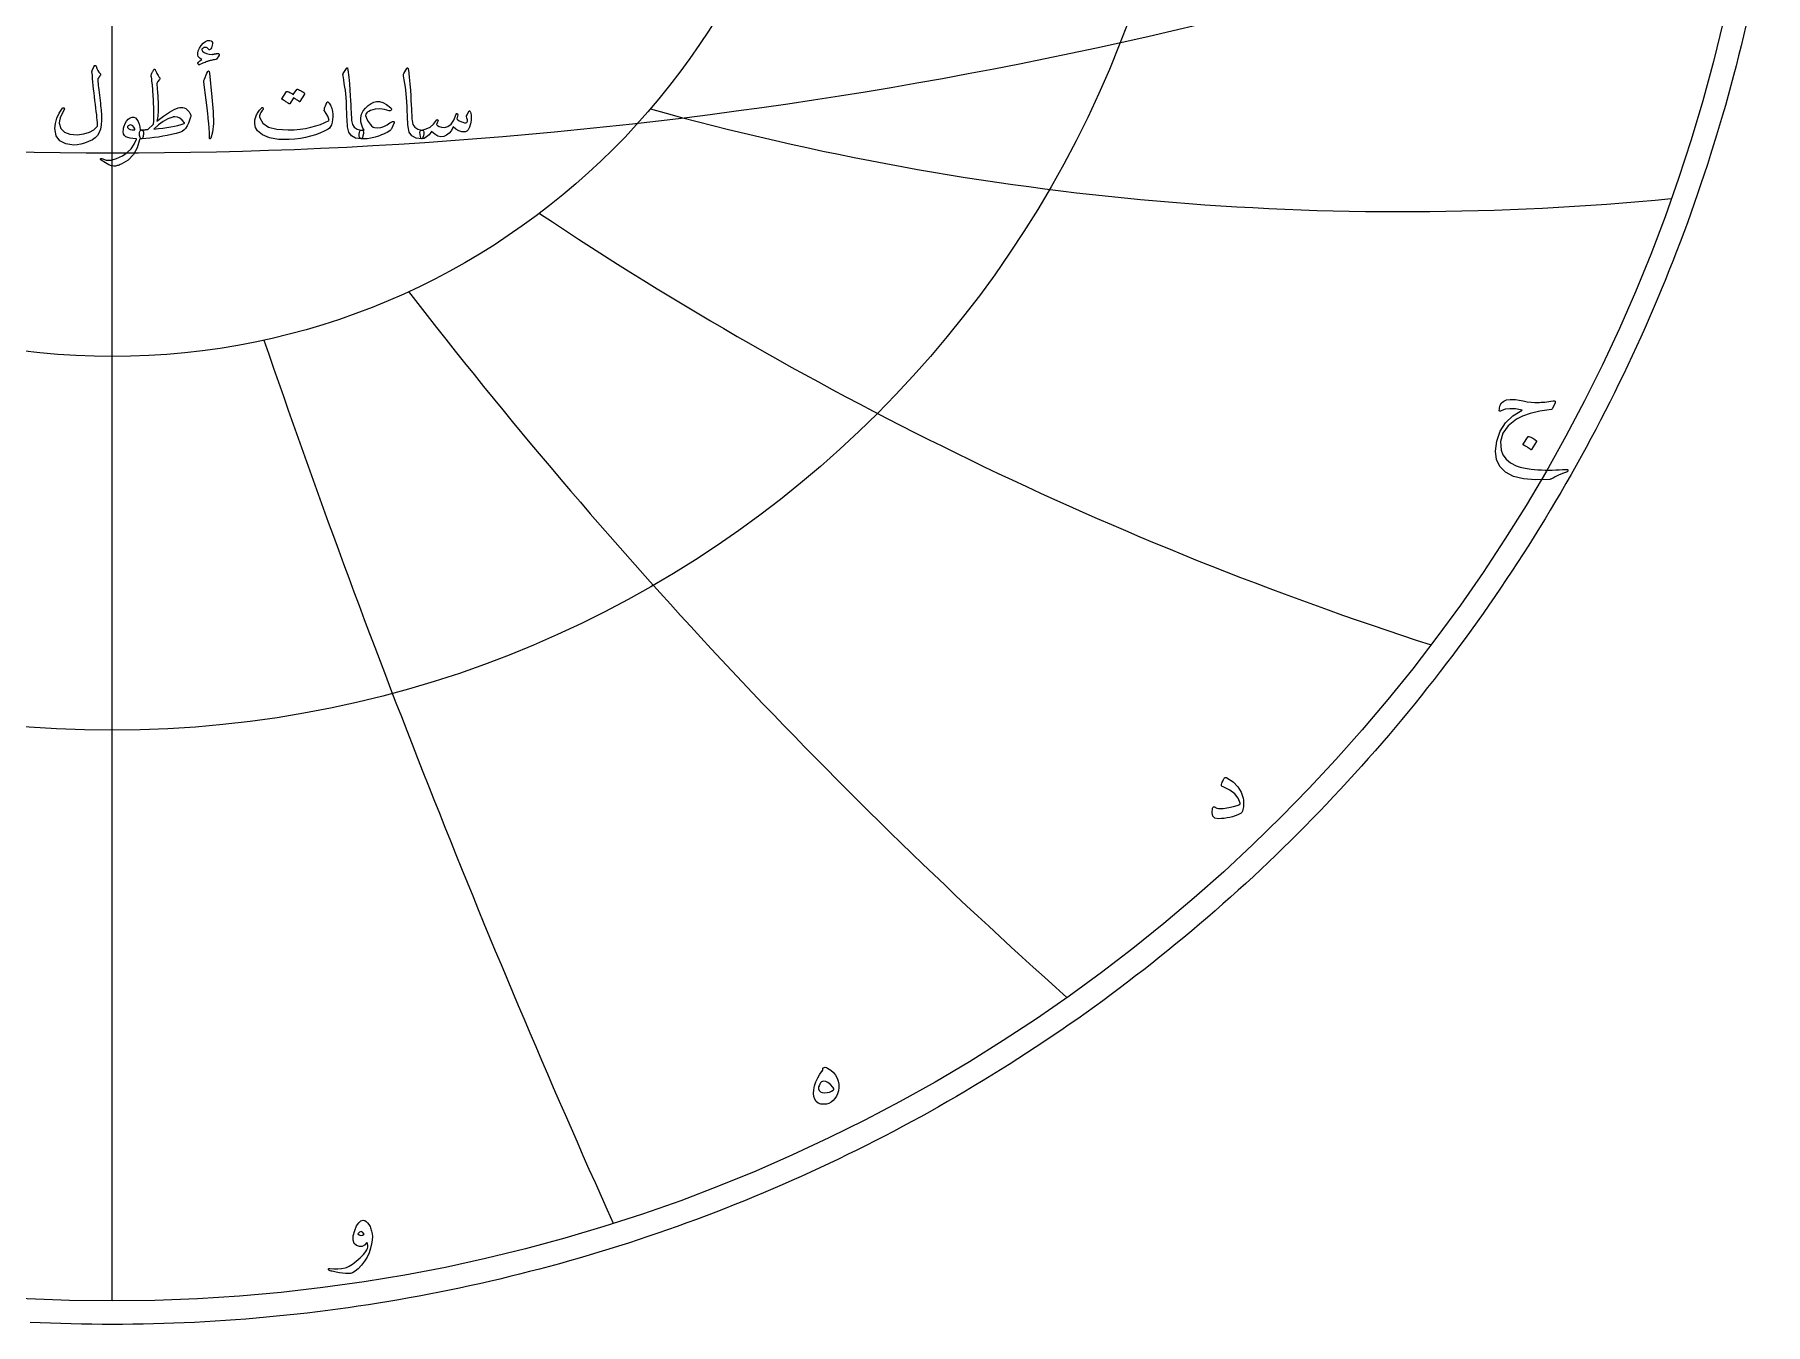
# Model space of a CAD drawing. Header units: millimetres. Extents: x -62 to 62, y -62 to 63.
# Drawn here: x -2.9 to 60.8, y -61.6 to -14.2 of the extents above; entities that cross this region are included whole.
import ezdxf

# ---------------------------------------------------------------- set-up
doc = ezdxf.new("R2010")
doc.units = ezdxf.units.MM
for name, color, linetype in [('CUT_OUTER', 1, 'Continuous'), ('ENGRAVE', 7, 'Continuous'), ('ENGRAVE_FINE', 8, 'Continuous'), ('TEXT', 5, 'Continuous')]:
    doc.layers.add(name, color=color, linetype=linetype)

msp = doc.modelspace()

# ---------------------------------------------------------------- linework, layer by layer
at = {"layer": 'CUT_OUTER'}
msp.add_lwpolyline([(60.0315, -13.868), (59.9453, -14.2361), (59.8568, -14.6036), (59.7661, -14.9706), (59.6731, -15.3371), (59.5778, -15.7029), (59.4804, -16.0682), (59.3807, -16.4328), (59.2787, -16.7969), (59.1745, -17.1603), (59.0681, -17.5231), (58.9595, -17.8852), (58.8486, -18.2466), (58.7356, -18.6073), (58.6203, -18.9674), (58.5028, -19.3267), (58.3831, -19.6853), (58.2612, -20.0432), (58.1372, -20.4003), (58.0109, -20.7566), (57.8824, -21.1122), (57.7518, -21.4669), (57.619, -21.8209), (57.484, -22.174), (57.3469, -22.5263), (57.2076, -22.8778), (57.0661, -23.2284), (56.9225, -23.5781), (56.7768, -23.9269), (56.6289, -24.2748), (56.4789, -24.6218), (56.3267, -24.9679), (56.1725, -25.3131), (56.0161, -25.6573), (55.8576, -26.0005), (55.697, -26.3427), (55.5344, -26.684), (55.3696, -27.0242), (55.2027, -27.3635), (55.0338, -27.7017), (54.8628, -28.0388), (54.6897, -28.3749), (54.5146, -28.71), (54.3374, -29.0439), (54.1581, -29.3768), (53.9769, -29.7085), (53.7936, -30.0392), (53.6082, -30.3687), (53.4209, -30.6971), (53.2315, -31.0243), (53.0402, -31.3503), (52.8468, -31.6752), (52.6515, -31.9988), (52.4541, -32.3213), (52.2548, -32.6425), (52.0535, -32.9625), (51.8503, -33.2813), (51.6451, -33.5988), (51.438, -33.9151), (51.2289, -34.2301), (51.0179, -34.5438), (50.805, -34.8562), (50.5902, -35.1672), (50.3734, -35.477), (50.1548, -35.7854), (49.9343, -36.0925), (49.7119, -36.3982), (49.4876, -36.7025), (49.2615, -37.0055), (49.0335, -37.307), (48.8037, -37.6072), (48.572, -37.906), (48.3385, -38.2033), (48.1032, -38.4992), (47.866, -38.7936), (47.6271, -39.0866), (47.3864, -39.3781), (47.1439, -39.6681), (46.8996, -39.9566), (46.6535, -40.2436), (46.4057, -40.5291), (46.1562, -40.8131), (45.9049, -41.0955), (45.6519, -41.3764), (45.3971, -41.6558), (45.1407, -41.9335), (44.8825, -42.2097), (44.6227, -42.4843), (44.3612, -42.7573), (44.098, -43.0287), (43.8331, -43.2985), (43.5666, -43.5666), (43.2985, -43.8331), (43.0287, -44.098), (42.7573, -44.3612), (42.4843, -44.6227), (42.2097, -44.8825), (41.9335, -45.1407), (41.6558, -45.3971), (41.3764, -45.6519), (41.0955, -45.9049), (40.8131, -46.1562), (40.5291, -46.4057), (40.2436, -46.6535), (39.9566, -46.8996), (39.6681, -47.1439), (39.3781, -47.3864), (39.0866, -47.6271), (38.7936, -47.866), (38.4992, -48.1032), (38.2033, -48.3385), (37.906, -48.572), (37.6072, -48.8037), (37.307, -49.0335), (37.0055, -49.2615), (36.7025, -49.4876), (36.3982, -49.7119), (36.0925, -49.9343), (35.7854, -50.1548), (35.477, -50.3734), (35.1672, -50.5902), (34.8562, -50.805), (34.5438, -51.0179), (34.2301, -51.2289), (33.9151, -51.438), (33.5988, -51.6451), (33.2813, -51.8503), (32.9625, -52.0535), (32.6425, -52.2548), (32.3213, -52.4541), (31.9988, -52.6515), (31.6752, -52.8468), (31.3503, -53.0402), (31.0243, -53.2315), (30.6971, -53.4209), (30.3687, -53.6082), (30.0392, -53.7936), (29.7085, -53.9769), (29.3768, -54.1581), (29.0439, -54.3374), (28.71, -54.5146), (28.3749, -54.6897), (28.0388, -54.8628), (27.7017, -55.0338), (27.3635, -55.2027), (27.0242, -55.3696), (26.684, -55.5344), (26.3427, -55.697), (26.0005, -55.8576), (25.6573, -56.0161), (25.3131, -56.1725), (24.9679, -56.3267), (24.6218, -56.4789), (24.2748, -56.6289), (23.9269, -56.7768), (23.5781, -56.9225), (23.2284, -57.0661), (22.8778, -57.2076), (22.5263, -57.3469), (22.174, -57.484), (21.8209, -57.619), (21.4669, -57.7518), (21.1122, -57.8824), (20.7566, -58.0109), (20.4003, -58.1372), (20.0432, -58.2612), (19.6853, -58.3831), (19.3267, -58.5028), (18.9674, -58.6203), (18.6073, -58.7356), (18.2466, -58.8486), (17.8852, -58.9595), (17.5231, -59.0681), (17.1603, -59.1745), (16.7969, -59.2787), (16.4328, -59.3807), (16.0682, -59.4804), (15.7029, -59.5778), (15.3371, -59.6731), (14.9706, -59.7661), (14.6036, -59.8568), (14.2361, -59.9453), (13.868, -60.0315), (13.4994, -60.1154), (13.1303, -60.1971), (12.7606, -60.2766), (12.3906, -60.3537), (12.02, -60.4286), (11.649, -60.5012), (11.2775, -60.5716), (10.9057, -60.6396), (10.5334, -60.7054), (10.1607, -60.7689), (9.7876, -60.8301), (9.4142, -60.889), (9.0404, -60.9456), (8.6663, -61), (8.2919, -61.052), (7.9171, -61.1017), (7.542, -61.1491), (7.1667, -61.1943), (6.7911, -61.2371), (6.4152, -61.2776), (6.0391, -61.3158), (5.6627, -61.3517), (5.2862, -61.3853), (4.9094, -61.4166), (4.5325, -61.4456), (4.1554, -61.4722), (3.7781, -61.4966), (3.4007, -61.5186), (3.0232, -61.5383), (2.6455, -61.5557), (2.2678, -61.5708), (1.89, -61.5835), (1.512, -61.5939), (1.1341, -61.6021), (0.7561, -61.6079), (0.378, -61.6113), (0, -61.6125), (-0.378, -61.6113), (-0.7561, -61.6079), (-1.1341, -61.6021), (-1.512, -61.5939), (-1.89, -61.5835), (-2.2678, -61.5708), (-2.6455, -61.5557), (-3.0232, -61.5383)], dxfattribs=at)
at = {"layer": 'ENGRAVE'}
for points in [[(0, -60.75), (0, 60.75)], [(0, -60.75), (0, -26.0306)]]:
    msp.add_lwpolyline(points, dxfattribs=at)
for radius in [60.75, 39.7663, 26.0306]:
    msp.add_circle((0, 0), radius, dxfattribs=at)
for centre, radius, start, end in [((47.3922, 82.0856), 102.7882, 254.416057, 275.522585), ((89.1423, 89.1423), 132.1895, 236.24723, 252.077125), ((163.4755, 94.3826), 192.9085, 217.721946, 228.275209), ((364.28, 97.6085), 379.2211, 198.931829, 204.208461)]:
    msp.add_arc(centre, radius, start, end, dxfattribs=at)
at = {"layer": 'ENGRAVE_FINE'}
msp.add_arc((0, 152.6636), 171.207, 249.38669, 290.61331, dxfattribs=at)
at = {"layer": 'TEXT'}
for points in [[(3.8011, -15.1077), (3.7543, -15.1165), (3.7109, -15.1248), (3.6708, -15.1326), (3.6341, -15.14), (3.6009, -15.1472), (3.5716, -15.1544), (3.5461, -15.1616), (3.5245, -15.1688), (3.5025, -15.177), (3.476, -15.1872), (3.445, -15.1994), (3.4095, -15.2137), (3.3695, -15.2302), (3.3251, -15.2492), (3.2761, -15.2706), (3.2227, -15.2945), (3.2009, -15.3017), (3.1823, -15.3017), (3.1668, -15.2945), (3.1544, -15.2802), (3.147, -15.2449), (3.1679, -15.2038), (3.2171, -15.1569), (3.2945, -15.1041), (3.2353, -15.0704), (3.1904, -15.0341), (3.1598, -14.995), (3.1436, -14.9532), (3.1405, -14.8744), (3.1598, -14.7889), (3.2016, -14.6966), (3.2658, -14.5975), (3.3424, -14.5088), (3.4212, -14.4475), (3.5022, -14.4136), (3.5856, -14.4071), (3.632, -14.4188), (3.6637, -14.4431), (3.6805, -14.4799), (3.6826, -14.5293), (3.6745, -14.5827), (3.661, -14.6317), (3.6421, -14.6761), (3.6179, -14.7161), (3.5936, -14.7442), (3.5712, -14.7565), (3.5505, -14.7532), (3.5317, -14.7341), (3.5101, -14.7056), (3.485, -14.6847), (3.4562, -14.6714), (3.4239, -14.6658), (3.39, -14.6658), (3.3601, -14.673), (3.3343, -14.6874), (3.3125, -14.7089), (3.2966, -14.735), (3.2918, -14.7592), (3.2984, -14.7817), (3.3161, -14.8023), (3.3826, -14.8515), (3.4634, -14.8877), (3.5586, -14.9108), (3.6682, -14.9209), (3.6777, -14.9206), (3.6884, -14.9195), (3.7002, -14.9179), (3.7131, -14.9155), (3.7271, -14.9127), (3.7423, -14.9097), (3.7586, -14.9064), (3.776, -14.9029), (3.7948, -14.8994), (3.8119, -14.8962), (3.8272, -14.8932), (3.8406, -14.8904), (3.8525, -14.888), (3.8631, -14.8863), (3.8723, -14.8853), (3.8802, -14.885), (3.895, -14.8865), (3.9071, -14.8913), (3.9165, -14.8991), (3.9233, -14.9101), (3.9275, -14.9207), (3.9296, -14.9308), (3.9293, -14.9404), (3.9269, -14.9496), (3.8921, -15.0148), (3.8595, -15.0628), (3.8292, -15.0938), (3.8011, -15.1077)], [(-0.6683, -15.352), (-0.662, -15.341), (-0.6539, -15.3332), (-0.644, -15.3284), (-0.6323, -15.3269), (-0.6206, -15.3289), (-0.6108, -15.335), (-0.6027, -15.3451), (-0.5964, -15.3592), (-0.5629, -15.4416), (-0.5272, -15.5128), (-0.4893, -15.5728), (-0.4491, -15.6215), (-0.4372, -15.639), (-0.4338, -15.6592), (-0.439, -15.6821), (-0.4527, -15.7077), (-0.4614, -15.7201), (-0.4698, -15.732), (-0.4776, -15.7434), (-0.485, -15.7544), (-0.492, -15.7647), (-0.4985, -15.7742), (-0.5046, -15.7827), (-0.5102, -15.7903), (-0.5196, -15.8043), (-0.5263, -15.8209), (-0.5304, -15.8402), (-0.5317, -15.8622), (-0.5275, -15.9243), (-0.5218, -15.992), (-0.5149, -16.0653), (-0.5066, -16.1442), (-0.4971, -16.2288), (-0.4868, -16.3189), (-0.4756, -16.4147), (-0.4635, -16.5161), (-0.4499, -16.6172), (-0.4379, -16.7123), (-0.4274, -16.8014), (-0.4186, -16.8843), (-0.411, -16.9615), (-0.4046, -17.033), (-0.3994, -17.0989), (-0.3952, -17.1592), (-0.3905, -17.3377), (-0.4051, -17.5068), (-0.439, -17.6664), (-0.4922, -17.8166), (-0.5441, -17.9049), (-0.6242, -17.9864), (-0.7327, -18.0612), (-0.8694, -18.1292), (-1.0176, -18.1856), (-1.1569, -18.2253), (-1.2871, -18.2484), (-1.4084, -18.255), (-1.7119, -18.2132), (-1.9293, -18.0987), (-2.0604, -17.9114), (-2.1053, -17.6514), (-2.0896, -17.4576), (-2.0389, -17.2679), (-1.9531, -17.0822), (-1.8323, -16.9005), (-1.8231, -16.8899), (-1.8134, -16.8834), (-1.8033, -16.881), (-1.7928, -16.8825), (-1.7816, -16.8868), (-1.773, -16.8924), (-1.7672, -16.8994), (-1.764, -16.9077), (-1.7618, -16.92), (-1.7622, -16.9319), (-1.7654, -16.9434), (-1.7712, -16.9544), (-1.8536, -17.1149), (-1.9104, -17.2517), (-1.9417, -17.3646), (-1.9473, -17.4538), (-1.8873, -17.6458), (-1.7577, -17.7798), (-1.5586, -17.8559), (-1.2898, -17.8741), (-1.0475, -17.8479), (-0.8416, -17.787), (-0.6721, -17.6916), (-0.5389, -17.5616), (-0.5417, -17.4988), (-0.5465, -17.4255), (-0.5534, -17.3416), (-0.5623, -17.2472), (-0.5734, -17.142), (-0.587, -17.0258), (-0.603, -16.8986), (-0.6215, -16.7604), (-0.6391, -16.6178), (-0.6557, -16.4774), (-0.6714, -16.3394), (-0.6862, -16.2035), (-0.6999, -16.0699), (-0.7123, -15.9385), (-0.7233, -15.8094), (-0.7329, -15.6826), (-0.7473, -15.5604), (-0.7466, -15.5465), (-0.7446, -15.5335), (-0.7412, -15.5213), (-0.7365, -15.5101)], [(1.5233, -15.4814), (1.5319, -15.4722), (1.5395, -15.4661), (1.5462, -15.4632), (1.5521, -15.4634), (1.559, -15.4665), (1.5655, -15.4724), (1.5716, -15.4809), (1.5772, -15.4921), (1.6, -15.5406), (1.6217, -15.5855), (1.6422, -15.6269), (1.6616, -15.6646), (1.6802, -15.6983), (1.698, -15.7275), (1.7152, -15.7522), (1.7317, -15.7724), (1.7438, -15.789), (1.7479, -15.8065), (1.7438, -15.8249), (1.7317, -15.8442), (1.6598, -15.934), (1.6506, -15.9495), (1.6446, -15.9673), (1.6417, -15.9873), (1.6419, -16.0095), (1.6536, -16.179), (1.6634, -16.3283), (1.6715, -16.4575), (1.6778, -16.5664), (1.6825, -16.6553), (1.6859, -16.7244), (1.6879, -16.7738), (1.6886, -16.8035), (1.6878, -16.8911), (1.6854, -16.9741), (1.6815, -17.0527), (1.676, -17.1268), (1.6692, -17.1964), (1.6612, -17.2616), (1.6521, -17.3222), (1.6419, -17.3783), (1.886, -17.1915), (2.0973, -17.0478), (2.2758, -16.9472), (2.4215, -16.8897), (2.4864, -16.8744), (2.5446, -16.8682), (2.596, -16.8709), (2.6407, -16.8825), (2.7038, -16.9153), (2.7637, -16.967), (2.8205, -17.0375), (2.8742, -17.1268), (2.8825, -17.1482), (2.8859, -17.1726), (2.8843, -17.2003), (2.8778, -17.231), (2.8421, -17.3415), (2.7996, -17.4466), (2.7505, -17.5463), (2.6946, -17.6406), (2.6402, -17.7012), (2.5634, -17.7538), (2.4642, -17.7982), (2.3425, -17.8346), (2.1796, -17.8706), (2.0178, -17.9033), (1.8571, -17.9326), (1.6976, -17.9586), (1.5394, -17.9809), (1.3828, -17.9994), (1.2277, -18.0141), (1.0742, -18.025), (1.0569, -18.0201), (1.041, -18.0053), (1.0264, -17.9806), (1.0132, -17.946), (1.0015, -17.9035), (0.9952, -17.8624), (0.9943, -17.8227), (0.9988, -17.7843), (1.0089, -17.7509), (1.0248, -17.7259), (1.0466, -17.7095), (1.0742, -17.7017), (1.1109, -17.6997), (1.1456, -17.6972), (1.1783, -17.6943), (1.209, -17.6909), (1.2376, -17.6875), (1.2642, -17.6846), (1.2888, -17.6821), (1.3114, -17.6801), (1.5125, -17.4861), (1.5143, -17.4777), (1.5161, -17.4668), (1.5179, -17.4534), (1.5197, -17.4376), (1.5215, -17.4193), (1.5233, -17.3985), (1.5251, -17.3753), (1.5269, -17.3496), (1.5285, -17.3216), (1.5296, -17.2917), (1.5303, -17.2597), (1.5305, -17.2256), (1.5305, -17.1898), (1.5305, -17.1524), (1.5305, -17.1135), (1.5305, -17.0729), (1.5301, -17.0271), (1.5287, -16.9723), (1.5265, -16.9086), (1.5233, -16.8358), (1.5193, -16.7545), (1.5143, -16.6652), (1.5085, -16.5677), (1.5018, -16.4622), (1.4863, -16.228), (1.4721, -16.0427), (1.4593, -15.9064), (1.4479, -15.8191), (1.4387, -15.7629), (1.4326, -15.7203), (1.4297, -15.6911), (1.4299, -15.6754), (1.4408, -15.6457), (1.4519, -15.6179), (1.4633, -15.5918), (1.4748, -15.5676), (1.4866, -15.5447), (1.4986, -15.5227), (1.5109, -15.5016), (1.5233, -15.4814)], [(3.4742, -15.6179), (3.5085, -15.5514), (3.5362, -15.5281), (3.557, -15.5478), (3.5712, -15.6107), (3.6538, -16.4909), (3.703, -17.0312), (3.714, -17.4628), (3.6868, -17.7857), (3.6215, -17.9999), (3.6096, -18.0174), (3.599, -18.0268), (3.5898, -18.0282), (3.582, -18.0214), (3.5757, -18.0109), (3.5712, -17.9972), (3.5685, -17.9803), (3.5676, -17.9604), (3.5676, -17.8047), (3.5604, -17.6397), (3.546, -17.4652), (3.5245, -17.2813), (3.5198, -17.2333), (3.5056, -17.1035), (3.482, -16.892), (3.449, -16.5987), (3.37, -15.9484), (3.3682, -15.9138), (3.37, -15.882), (3.3754, -15.8528), (3.3844, -15.8263)], [(8.6046, -15.4382), (8.6116, -15.4275), (8.6181, -15.4203), (8.6242, -15.4167), (8.6298, -15.4167), (8.6383, -15.4214), (8.6459, -15.4356), (8.6527, -15.4591), (8.6585, -15.4921), (8.6881, -15.7605), (8.7124, -16.0086), (8.7313, -16.2365), (8.7447, -16.4442), (8.7534, -16.6218), (8.7614, -16.781), (8.7686, -16.9218), (8.7753, -17.0442), (8.781, -17.1482), (8.7856, -17.2337), (8.7891, -17.3009), (8.7914, -17.3496), (8.8233, -17.4955), (8.8938, -17.6029), (9.003, -17.6716), (9.1507, -17.7017), (9.1918, -17.7125), (9.2181, -17.7376), (9.2295, -17.7771), (9.2262, -17.831), (9.2093, -17.9159), (9.1911, -17.9765), (9.1716, -18.0129), (9.1507, -18.025), (8.9428, -17.9976), (8.7896, -17.9154), (8.6913, -17.7785), (8.6477, -17.5867), (8.6409, -17.495), (8.6347, -17.403), (8.6292, -17.3109), (8.6244, -17.2185), (8.62, -17.1258), (8.6158, -17.033), (8.6119, -16.9399), (8.6082, -16.8466), (8.6015, -16.6686), (8.592, -16.5084), (8.5799, -16.366), (8.5651, -16.2412), (8.5476, -16.1214), (8.5274, -15.9938), (8.5045, -15.8583), (8.4789, -15.7149), (8.4755, -15.6891), (8.4762, -15.6655), (8.4809, -15.6442), (8.4896, -15.6251)], [(10.8285, -15.4382), (10.8355, -15.4275), (10.842, -15.4203), (10.8481, -15.4167), (10.8537, -15.4167), (10.8622, -15.4214), (10.8698, -15.4356), (10.8766, -15.4591), (10.8824, -15.4921), (10.9121, -15.7605), (10.9363, -16.0086), (10.9552, -16.2365), (10.9686, -16.4442), (10.9773, -16.6218), (10.9853, -16.781), (10.9926, -16.9218), (10.9992, -17.0442), (11.0049, -17.1482), (11.0095, -17.2337), (11.013, -17.3009), (11.0153, -17.3496), (11.0472, -17.4955), (11.1177, -17.6029), (11.2269, -17.6716), (11.3746, -17.7017), (11.4157, -17.7125), (11.442, -17.7376), (11.4534, -17.7771), (11.4501, -17.831), (11.4332, -17.9159), (11.415, -17.9765), (11.3955, -18.0129), (11.3746, -18.025), (11.1667, -17.9976), (11.0136, -17.9154), (10.9152, -17.7785), (10.8716, -17.5867), (10.8648, -17.495), (10.8586, -17.403), (10.8531, -17.3109), (10.8483, -17.2185), (10.8439, -17.1258), (10.8398, -17.033), (10.8358, -16.9399), (10.8321, -16.8466), (10.8254, -16.6686), (10.8159, -16.5084), (10.8038, -16.366), (10.789, -16.2412), (10.7715, -16.1214), (10.7513, -15.9938), (10.7284, -15.8583), (10.7028, -15.7149), (10.6994, -15.6891), (10.7001, -15.6655), (10.7048, -15.6442), (10.7136, -15.6251)], [(6.7795, -16.2107), (6.784, -16.2062), (6.7903, -16.2035), (6.7984, -16.2026), (6.8082, -16.2035), (6.8436, -16.2167), (6.8779, -16.2313), (6.911, -16.2473), (6.943, -16.2646), (6.9741, -16.2834), (7.0045, -16.3041), (7.0343, -16.3266), (7.0633, -16.3508), (7.0689, -16.3582), (7.0714, -16.3661), (7.0707, -16.3744), (7.0669, -16.3831), (6.8945, -16.6562), (6.8898, -16.6598), (6.8828, -16.6598), (6.8736, -16.6562), (6.8621, -16.649), (6.8543, -16.6424), (6.8415, -16.6333), (6.8237, -16.6217), (6.8011, -16.6077), (6.7732, -16.591), (6.74, -16.5713), (6.7014, -16.5487), (6.6574, -16.5233), (6.5208, -16.7352), (6.5145, -16.7417), (6.5065, -16.7433), (6.4966, -16.7399), (6.4849, -16.7316), (6.4748, -16.7244), (6.4589, -16.7137), (6.4371, -16.6993), (6.4095, -16.6813), (6.3755, -16.6598), (6.3349, -16.6346), (6.2875, -16.6059), (6.2334, -16.5736), (6.2278, -16.5682), (6.2253, -16.5628), (6.226, -16.5574), (6.2298, -16.552), (6.4059, -16.2897), (6.4103, -16.2852), (6.4166, -16.2825), (6.4247, -16.2816), (6.4346, -16.2825), (6.4647, -16.2923), (6.4939, -16.3036), (6.5222, -16.3166), (6.5496, -16.331), (6.5761, -16.3469), (6.6017, -16.3638), (6.6264, -16.3819), (6.6502, -16.4011)], [(7.9507, -16.6885), (7.9749, -16.7188), (7.997, -16.7523), (8.0171, -16.7889), (8.0352, -16.8286), (8.0512, -16.8713), (8.0653, -16.9167), (8.0773, -16.9647), (8.0873, -17.0155), (8.1003, -17.1174), (8.1034, -17.2185), (8.0967, -17.3186), (8.0801, -17.4178), (8.0549, -17.5063), (8.0226, -17.5777), (7.9831, -17.6321), (7.9364, -17.6693), (7.7882, -17.7477), (7.631, -17.8175), (7.4648, -17.8788), (7.2897, -17.9316), (7.1055, -17.9754), (6.9124, -18.0098), (6.7103, -18.0347), (6.4993, -18.0502), (6.1036, -18.0461), (5.7789, -17.9909), (5.5252, -17.8845), (5.3424, -17.7268), (5.2674, -17.6035), (5.2328, -17.4708), (5.2387, -17.3287), (5.2849, -17.1771), (5.3005, -17.1445), (5.3186, -17.1111), (5.3392, -17.0771), (5.3622, -17.0424), (5.3877, -17.007), (5.4156, -16.971), (5.446, -16.9343), (5.4789, -16.8969), (5.4899, -16.8863), (5.5014, -16.8798), (5.5133, -16.8774), (5.5256, -16.8789), (5.5339, -16.8821), (5.5409, -16.8879), (5.5465, -16.8965), (5.5508, -16.9077), (5.5528, -16.9182), (5.5517, -16.9283), (5.5474, -16.938), (5.54, -16.9472), (5.5092, -16.9838), (5.4816, -17.0217), (5.4572, -17.061), (5.4358, -17.1017), (5.4212, -17.1405), (5.4134, -17.178), (5.4122, -17.2142), (5.4179, -17.249), (5.5301, -17.4522), (5.7412, -17.5948), (6.0511, -17.6767), (6.4598, -17.6981), (6.6844, -17.6894), (6.8985, -17.6707), (7.1021, -17.6418), (7.2951, -17.6029), (7.4777, -17.5538), (7.6503, -17.4946), (7.8128, -17.4254), (7.9651, -17.346), (7.9503, -17.2719), (7.9166, -17.1897), (7.8641, -17.0994), (7.7927, -17.0011), (7.7904, -16.9917), (7.7909, -16.9741), (7.794, -16.9485), (7.7998, -16.9149), (7.8014, -16.9115), (7.8025, -16.9086), (7.8032, -16.9061), (7.8034, -16.9041), (7.8151, -16.8583), (7.8322, -16.8071), (7.8546, -16.7505), (7.8825, -16.6885), (7.8948, -16.6697), (7.9103, -16.6634), (7.929, -16.6697), (7.9507, -16.6885)], [(10.3615, -17.4394), (10.2645, -17.655), (10.2521, -17.6763), (10.2402, -17.6936), (10.2288, -17.7068), (10.2178, -17.716), (10.1618, -17.7543), (10.1019, -17.7901), (10.0379, -17.8235), (9.9699, -17.8544), (9.898, -17.8832), (9.8226, -17.9105), (9.7435, -17.9362), (9.6609, -17.9604), (9.5064, -17.9981), (9.3699, -18.0214), (9.2513, -18.0304), (9.1507, -18.025), (9.1123, -18.0075), (9.0869, -17.9729), (9.0746, -17.9213), (9.0753, -17.8526), (9.0845, -17.7906), (9.0977, -17.7448), (9.115, -17.7151), (9.1363, -17.7017), (9.1399, -17.7017), (9.1435, -17.7017), (9.1471, -17.7017), (9.1507, -17.7017), (9.1774, -17.7044), (9.2037, -17.7053), (9.2295, -17.7044), (9.2549, -17.7017), (9.2113, -17.6372), (9.1777, -17.566), (9.1539, -17.4881), (9.1399, -17.4035), (9.1379, -17.2519), (9.1642, -17.117), (9.2188, -16.9986), (9.3016, -16.8969), (9.4083, -16.8019), (9.5127, -16.7289), (9.6149, -16.678), (9.7148, -16.649), (9.8226, -16.6492), (9.9447, -16.6894), (10.0812, -16.7696), (10.2321, -16.8897), (10.2492, -16.9084), (10.2573, -16.9283), (10.2564, -16.9497), (10.2465, -16.9723), (10.2324, -16.9899), (10.2151, -16.9993), (10.1946, -17.0006), (10.1711, -16.9939), (10.002, -16.945), (9.8324, -16.9274), (9.6625, -16.9414), (9.492, -16.9867), (9.4244, -17.0152), (9.3726, -17.0469), (9.3364, -17.0817), (9.316, -17.1197), (9.311, -17.1677), (9.325, -17.2292), (9.3577, -17.3042), (9.4094, -17.3927), (9.4723, -17.4821), (9.5315, -17.549), (9.5872, -17.5934), (9.6393, -17.6154), (9.7527, -17.6267), (9.8666, -17.6137), (9.9809, -17.5764), (10.0956, -17.5149), (10.1998, -17.443), (10.2537, -17.4089), (10.2968, -17.3891), (10.3291, -17.3837), (10.3507, -17.3927), (10.3594, -17.4037), (10.3642, -17.4152), (10.3648, -17.4271), (10.3615, -17.4394)], [(13.1171, -17.0011), (13.125, -16.9957), (13.1342, -16.9975), (13.1447, -17.0065), (13.1566, -17.0226), (13.1694, -17.05), (13.1791, -17.0891), (13.1856, -17.1399), (13.189, -17.2023), (13.1901, -17.2732), (13.1863, -17.3424), (13.1775, -17.4098), (13.1638, -17.4753), (13.1238, -17.6029), (13.0794, -17.6945), (13.0304, -17.7502), (12.977, -17.7699), (12.8506, -17.7625), (12.7336, -17.7295), (12.626, -17.6709), (12.5279, -17.5867), (12.4605, -17.7194), (12.3806, -17.8229), (12.2881, -17.8973), (12.183, -17.9424), (12.0727, -17.9523), (11.9611, -17.9244), (11.8482, -17.8589), (11.7339, -17.7556), (11.6414, -17.8735), (11.5507, -17.9577), (11.4617, -18.0082), (11.3746, -18.025), (11.3571, -18.0151), (11.3405, -17.9855), (11.3248, -17.9361), (11.31, -17.8669), (11.3046, -17.7987), (11.3135, -17.7484), (11.3369, -17.716), (11.3746, -17.7017), (11.5403, -17.6642), (11.6854, -17.5912), (11.8098, -17.4827), (11.9135, -17.3388), (11.9191, -17.3309), (11.9252, -17.3253), (11.9317, -17.322), (11.9387, -17.3208), (11.9472, -17.3217), (11.9548, -17.3244), (11.9616, -17.3289), (11.9674, -17.3352), (11.9708, -17.3545), (11.9629, -17.3873), (11.9438, -17.4336), (11.9135, -17.4933), (11.9533, -17.5393), (12.015, -17.5732), (12.0988, -17.595), (12.2045, -17.6047), (12.3364, -17.5771), (12.4515, -17.487), (12.5501, -17.3345), (12.6321, -17.1197), (12.6361, -17.1086), (12.6411, -17.1008), (12.6469, -17.0961), (12.6536, -17.0945), (12.6637, -17.0954), (12.6725, -17.0981), (12.6799, -17.1026), (12.686, -17.1089), (12.6905, -17.1179), (12.6932, -17.1268), (12.6941, -17.1358), (12.6932, -17.1448), (12.6572, -17.2957), (12.6992, -17.333), (12.7497, -17.3658), (12.8088, -17.394), (12.8764, -17.4178), (12.9422, -17.4333), (12.9923, -17.4367), (13.0266, -17.428), (13.0452, -17.4071), (13.0513, -17.3752), (13.0479, -17.3298), (13.0351, -17.271), (13.0129, -17.1987), (13.0167, -17.1783), (13.0354, -17.1385), (13.0688, -17.0795), (13.1171, -17.0011)], [(1.0024, -18.0645), (0.9182, -18.3603), (0.7769, -18.6079), (0.5787, -18.8076), (0.3233, -18.9591), (0.2876, -18.9745), (0.2524, -18.9883), (0.2176, -19.0006), (0.1832, -19.0112), (0.1495, -19.0201), (0.1168, -19.0269), (0.0849, -19.0318), (0.0539, -19.0346), (-0.0234, -19.0236), (-0.1257, -18.9834), (-0.2533, -18.914), (-0.406, -18.8154), (-0.4224, -18.8013), (-0.432, -18.7876), (-0.4349, -18.7743), (-0.4311, -18.7615), (-0.4226, -18.7517), (-0.4114, -18.7472), (-0.3974, -18.7481), (-0.3808, -18.7543), (-0.2221, -18.8058), (-0.044, -18.8055), (0.1534, -18.7537), (0.3701, -18.6502), (0.547, -18.53), (0.6934, -18.3888), (0.8093, -18.2264), (0.8946, -18.043), (0.8939, -18.0365), (0.8919, -18.0313), (0.8885, -18.0275), (0.8838, -18.025), (0.7601, -18.0178), (0.6548, -18.0035), (0.5679, -17.9819), (0.4994, -17.9532), (0.4464, -17.9087), (0.4132, -17.8472), (0.3997, -17.7686), (0.406, -17.6729), (0.408, -17.6602), (0.4105, -17.6473), (0.4134, -17.6342), (0.4168, -17.6208), (0.4206, -17.607), (0.4248, -17.5925), (0.4296, -17.5774), (0.4347, -17.5616), (0.4769, -17.4589), (0.5281, -17.3738), (0.5883, -17.3062), (0.6575, -17.2562), (0.7282, -17.2288), (0.7931, -17.2292), (0.8522, -17.2575), (0.9054, -17.3137), (0.9519, -17.3918), (0.9871, -17.4825), (1.0111, -17.5858), (1.0239, -17.7017), (1.031, -17.7016), (1.0379, -17.7012), (1.0445, -17.7007), (1.0509, -17.6999), (1.0573, -17.6991), (1.0639, -17.6985), (1.0707, -17.6982), (1.0778, -17.6981), (1.1021, -17.7032), (1.1209, -17.7187), (1.1344, -17.7446), (1.1425, -17.7807), (1.1459, -17.8205), (1.1452, -17.8607), (1.1405, -17.9013), (1.1317, -17.9424), (1.1203, -17.9785), (1.1075, -18.0044), (1.0933, -18.0199), (1.0778, -18.025), (1.0096, -18.025), (1.0091, -18.0315), (1.0078, -18.0403), (1.0055, -18.0513), (1.0024, -18.0645)], [(0.8299, -17.6622), (0.7922, -17.5964), (0.7509, -17.5499), (0.706, -17.5227), (0.6575, -17.5149), (0.6285, -17.5225), (0.6027, -17.5346), (0.58, -17.5512), (0.5605, -17.5723), (0.5542, -17.5836), (0.5533, -17.5957), (0.5578, -17.6087), (0.5677, -17.6226), (0.6047, -17.6552), (0.6584, -17.6774), (0.7287, -17.6893), (0.8156, -17.6909), (0.8245, -17.6891), (0.8299, -17.6837), (0.8317, -17.6747), (0.8299, -17.6622)], [(2.2958, -17.2131), (2.2776, -17.2137), (2.2589, -17.2158), (2.2399, -17.2191), (2.2203, -17.2238), (2.0438, -17.2932), (1.87, -17.39), (1.6989, -17.5142), (1.5305, -17.6657), (1.6987, -17.65), (1.8583, -17.6316), (2.0095, -17.6105), (2.1521, -17.5867), (2.2861, -17.56), (2.4116, -17.5301), (2.5286, -17.4971), (2.6371, -17.461), (2.6472, -17.4567), (2.6523, -17.4511), (2.6526, -17.4441), (2.6479, -17.4358), (2.5706, -17.3411), (2.4862, -17.2723), (2.3946, -17.2297), (2.2958, -17.2131)], [(53.0194, -27.7307), (52.9274, -27.9376), (52.919, -27.9513), (52.9092, -27.9616), (52.8979, -27.9685), (52.8852, -27.9721), (52.4601, -28.0392), (52.1044, -28.1216), (51.8182, -28.2193), (51.6014, -28.3324), (51.2975, -28.5803), (51.1023, -28.8526), (51.0158, -29.1493), (51.0381, -29.4705), (51.1056, -29.6444), (51.2201, -29.7982), (51.3816, -29.9318), (51.5899, -30.0454), (51.7363, -30.0962), (51.9185, -30.1374), (52.1367, -30.169), (52.3909, -30.191), (52.526, -30.1975), (52.6591, -30.2015), (52.7904, -30.2032), (52.9197, -30.2025), (53.0467, -30.1996), (53.1707, -30.1948), (53.2919, -30.1881), (53.4103, -30.1795), (53.438, -30.1776), (53.4601, -30.1795), (53.4764, -30.1853), (53.4869, -30.1948), (53.4926, -30.2066), (53.4946, -30.2188), (53.4926, -30.2315), (53.4869, -30.2447), (53.4827, -30.2517), (53.4778, -30.2576), (53.4722, -30.2623), (53.4658, -30.2657), (53.459, -30.2687), (53.4519, -30.272), (53.4446, -30.2754), (53.4371, -30.2791), (53.3267, -30.3144), (53.2292, -30.351), (53.1446, -30.3891), (53.073, -30.4286), (53.0272, -30.4571), (52.9854, -30.4813), (52.9476, -30.5012), (52.914, -30.5167), (52.8849, -30.5287), (52.8608, -30.5378), (52.8418, -30.544), (52.8278, -30.5474), (52.3037, -30.5668), (51.8582, -30.5292), (51.4913, -30.4346), (51.2029, -30.283), (50.9945, -30.0751), (50.8714, -29.8154), (50.8335, -29.5041), (50.881, -29.141), (51.0065, -28.7752), (51.2029, -28.4636), (51.4702, -28.2061), (51.8084, -28.0028), (51.5689, -27.957), (51.36, -27.9463), (51.1818, -27.9704), (51.0343, -28.0296), (51.0213, -28.0344), (51.0093, -28.0373), (50.9983, -28.0382), (50.9883, -28.0373), (50.9799, -28.0342), (50.9739, -28.0287), (50.9703, -28.0207), (50.9691, -28.0104), (50.9744, -27.9628), (50.9825, -27.9156), (50.9935, -27.8689), (51.0074, -27.8227), (51.0563, -27.7328), (51.1339, -27.6665), (51.2402, -27.6236), (51.3753, -27.6042), (51.4608, -27.6049), (51.5679, -27.6148), (51.6965, -27.6337), (51.8467, -27.6617), (52.0017, -27.6897), (52.1447, -27.7087), (52.2757, -27.7185), (52.3947, -27.7192), (52.452, -27.7167), (52.5125, -27.713), (52.5765, -27.7081), (52.6438, -27.702), (52.7145, -27.6944), (52.7885, -27.6852), (52.8658, -27.6743), (52.9466, -27.6617), (52.9928, -27.6603), (53.0203, -27.6713), (53.0292, -27.6948), (53.0194, -27.7307)], [(52.0306, -28.9723), (52.0354, -28.9676), (52.0421, -28.9647), (52.0508, -28.9637), (52.0613, -28.9647), (52.1358, -28.9949), (52.206, -29.0317), (52.2718, -29.0753), (52.3334, -29.1256), (52.3394, -29.1333), (52.342, -29.141), (52.3413, -29.1486), (52.3372, -29.1563), (52.1571, -29.4475), (52.1504, -29.4545), (52.1418, -29.4562), (52.1312, -29.4526), (52.1188, -29.4437), (52.108, -29.436), (52.091, -29.4246), (52.0678, -29.4092), (52.0383, -29.3901), (52.0021, -29.3671), (51.9588, -29.3402), (51.9083, -29.3096), (51.8505, -29.2751), (51.8429, -29.2693), (51.839, -29.2636), (51.839, -29.2578), (51.8429, -29.2521)], [(40.7622, -41.7659), (40.7775, -41.7203), (40.7924, -41.6792), (40.8072, -41.6427), (40.8216, -41.6107), (40.8357, -41.583), (40.849, -41.5594), (40.8615, -41.5399), (40.8734, -41.5245), (40.8918, -41.5096), (40.9127, -41.5034), (40.9359, -41.5058), (40.9615, -41.5168), (41.1883, -41.6689), (41.363, -41.8454), (41.4853, -42.0464), (41.5555, -42.2718), (41.5653, -42.3362), (41.5718, -42.3992), (41.5749, -42.4607), (41.5747, -42.5209), (41.5709, -42.5791), (41.5632, -42.6349), (41.5517, -42.6883), (41.5364, -42.7393), (41.5227, -42.7666), (41.5047, -42.791), (41.4825, -42.8126), (41.4559, -42.8313), (41.3644, -42.8761), (41.27, -42.9146), (41.1728, -42.947), (41.0727, -42.9731), (40.9701, -42.9934), (40.8657, -43.0085), (40.7594, -43.0183), (40.6511, -43.0229), (40.5227, -43.0013), (40.4442, -42.929), (40.4154, -42.8059), (40.4365, -42.632), (40.4437, -42.6131), (40.4538, -42.5985), (40.4667, -42.5882), (40.4825, -42.5822), (40.4961, -42.5839), (40.5103, -42.5889), (40.5249, -42.5973), (40.54, -42.609), (40.5867, -42.6342), (40.6502, -42.6483), (40.7304, -42.6514), (40.8274, -42.6435), (41.0379, -42.6128), (41.2097, -42.5783), (41.3426, -42.54), (41.4367, -42.4979), (41.4415, -42.4921), (41.4444, -42.4825), (41.4453, -42.4691), (41.4444, -42.4519), (41.3795, -42.2708), (41.2537, -42.1108), (41.0672, -41.9719), (40.8197, -41.8541), (40.7874, -41.837), (40.767, -41.8167), (40.7587, -41.793), (40.7622, -41.7659)], [(26.132, -52.1777), (26.1648, -52.1626), (26.2019, -52.1595), (26.2433, -52.1684), (26.2891, -52.1892), (26.4029, -52.2654), (26.4989, -52.3521), (26.5772, -52.4493), (26.6378, -52.5571), (26.6797, -52.6694), (26.702, -52.7842), (26.7046, -52.9013), (26.6876, -53.0208), (26.6567, -53.1298), (26.6139, -53.2268), (26.559, -53.3118), (26.4922, -53.3849), (26.4167, -53.4436), (26.336, -53.4855), (26.25, -53.5106), (26.1588, -53.519), (26.0395, -53.5104), (25.9423, -53.4769), (25.8671, -53.4184), (25.8139, -53.3351), (25.782, -53.2337), (25.7708, -53.1176), (25.7801, -52.9866), (25.81, -52.8407), (25.8587, -52.6893), (25.9241, -52.5456), (26.0062, -52.4096), (26.1051, -52.2812), (26.1085, -52.2752), (26.1109, -52.2649), (26.1123, -52.2503), (26.1128, -52.2314), (26.114, -52.2108), (26.1176, -52.195), (26.1236, -52.1839), (26.132, -52.1777)], [(26.496, -53.0017), (26.5121, -52.9815), (26.5142, -52.9557), (26.5025, -52.924), (26.4769, -52.8867), (26.388, -52.7899), (26.3015, -52.7219), (26.2175, -52.6826), (26.1358, -52.6721), (26.097, -52.679), (26.0611, -52.6999), (26.028, -52.7346), (25.9978, -52.7832), (25.9736, -52.8357), (25.9585, -52.8819), (25.9526, -52.9219), (25.9557, -52.9557), (25.9825, -53.0177), (26.0285, -53.062), (26.0936, -53.0886), (26.1779, -53.0975), (26.2711, -53.0915), (26.3552, -53.0735), (26.4302, -53.0436), (26.496, -53.0017)], [(8.9086, -58.1543), (8.9786, -57.9919), (9.0543, -57.8765), (9.1357, -57.808), (9.2229, -57.7864), (9.2775, -57.796), (9.3302, -57.8248), (9.381, -57.8727), (9.4298, -57.9397), (9.4533, -57.9785), (9.4739, -58.0183), (9.4916, -58.059), (9.5065, -58.1007), (9.5192, -58.1436), (9.5304, -58.1879), (9.5402, -58.2336), (9.5486, -58.2808), (9.5565, -58.3859), (9.5496, -58.5098), (9.5278, -58.6523), (9.4911, -58.8135), (9.437, -58.9804), (9.3628, -59.1402), (9.2684, -59.2927), (9.1539, -59.4381), (9.0339, -59.5648), (8.9268, -59.6575), (8.8327, -59.7162), (8.7515, -59.7409), (8.6686, -59.7452), (8.5733, -59.7428), (8.4655, -59.7337), (8.3453, -59.7179), (8.2843, -59.708), (8.2279, -59.6973), (8.1761, -59.6859), (8.1288, -59.6738), (8.0858, -59.6615), (8.0469, -59.6494), (8.012, -59.6375), (7.9812, -59.6259), (7.963, -59.6159), (7.9506, -59.6048), (7.9439, -59.5929), (7.9429, -59.5799), (7.9489, -59.567), (7.9592, -59.5589), (7.9738, -59.5555), (7.9927, -59.5569), (8.1405, -59.5713), (8.2849, -59.5723), (8.426, -59.5598), (8.5637, -59.5339), (8.6062, -59.5208), (8.6533, -59.5004), (8.7049, -59.4729), (8.7611, -59.4381), (8.8218, -59.3962), (8.8871, -59.3471), (8.9569, -59.2908), (9.0313, -59.2274), (9.1041, -59.1617), (9.1692, -59.099), (9.2267, -59.0391), (9.2765, -58.9821), (9.3184, -58.9277), (9.3522, -58.8758), (9.3778, -58.8262), (9.3953, -58.779), (9.3853, -58.7076), (9.3743, -58.6544), (9.3623, -58.6195), (9.3493, -58.6027), (9.2715, -58.6944), (9.1836, -58.7435), (9.0856, -58.75), (8.9776, -58.7138), (8.8885, -58.6358), (8.8473, -58.5165), (8.854, -58.356), (8.9086, -58.1543)], [(9.2574, -58.2961), (9.2008, -58.2276), (9.1424, -58.2022), (9.082, -58.22), (9.0198, -58.2808), (9.0705, -58.322), (9.1271, -58.3383), (9.1893, -58.3297), (9.2574, -58.2961)]]:
    msp.add_lwpolyline(points, close=True, dxfattribs=at)

doc.saveas('drawing.dxf')
